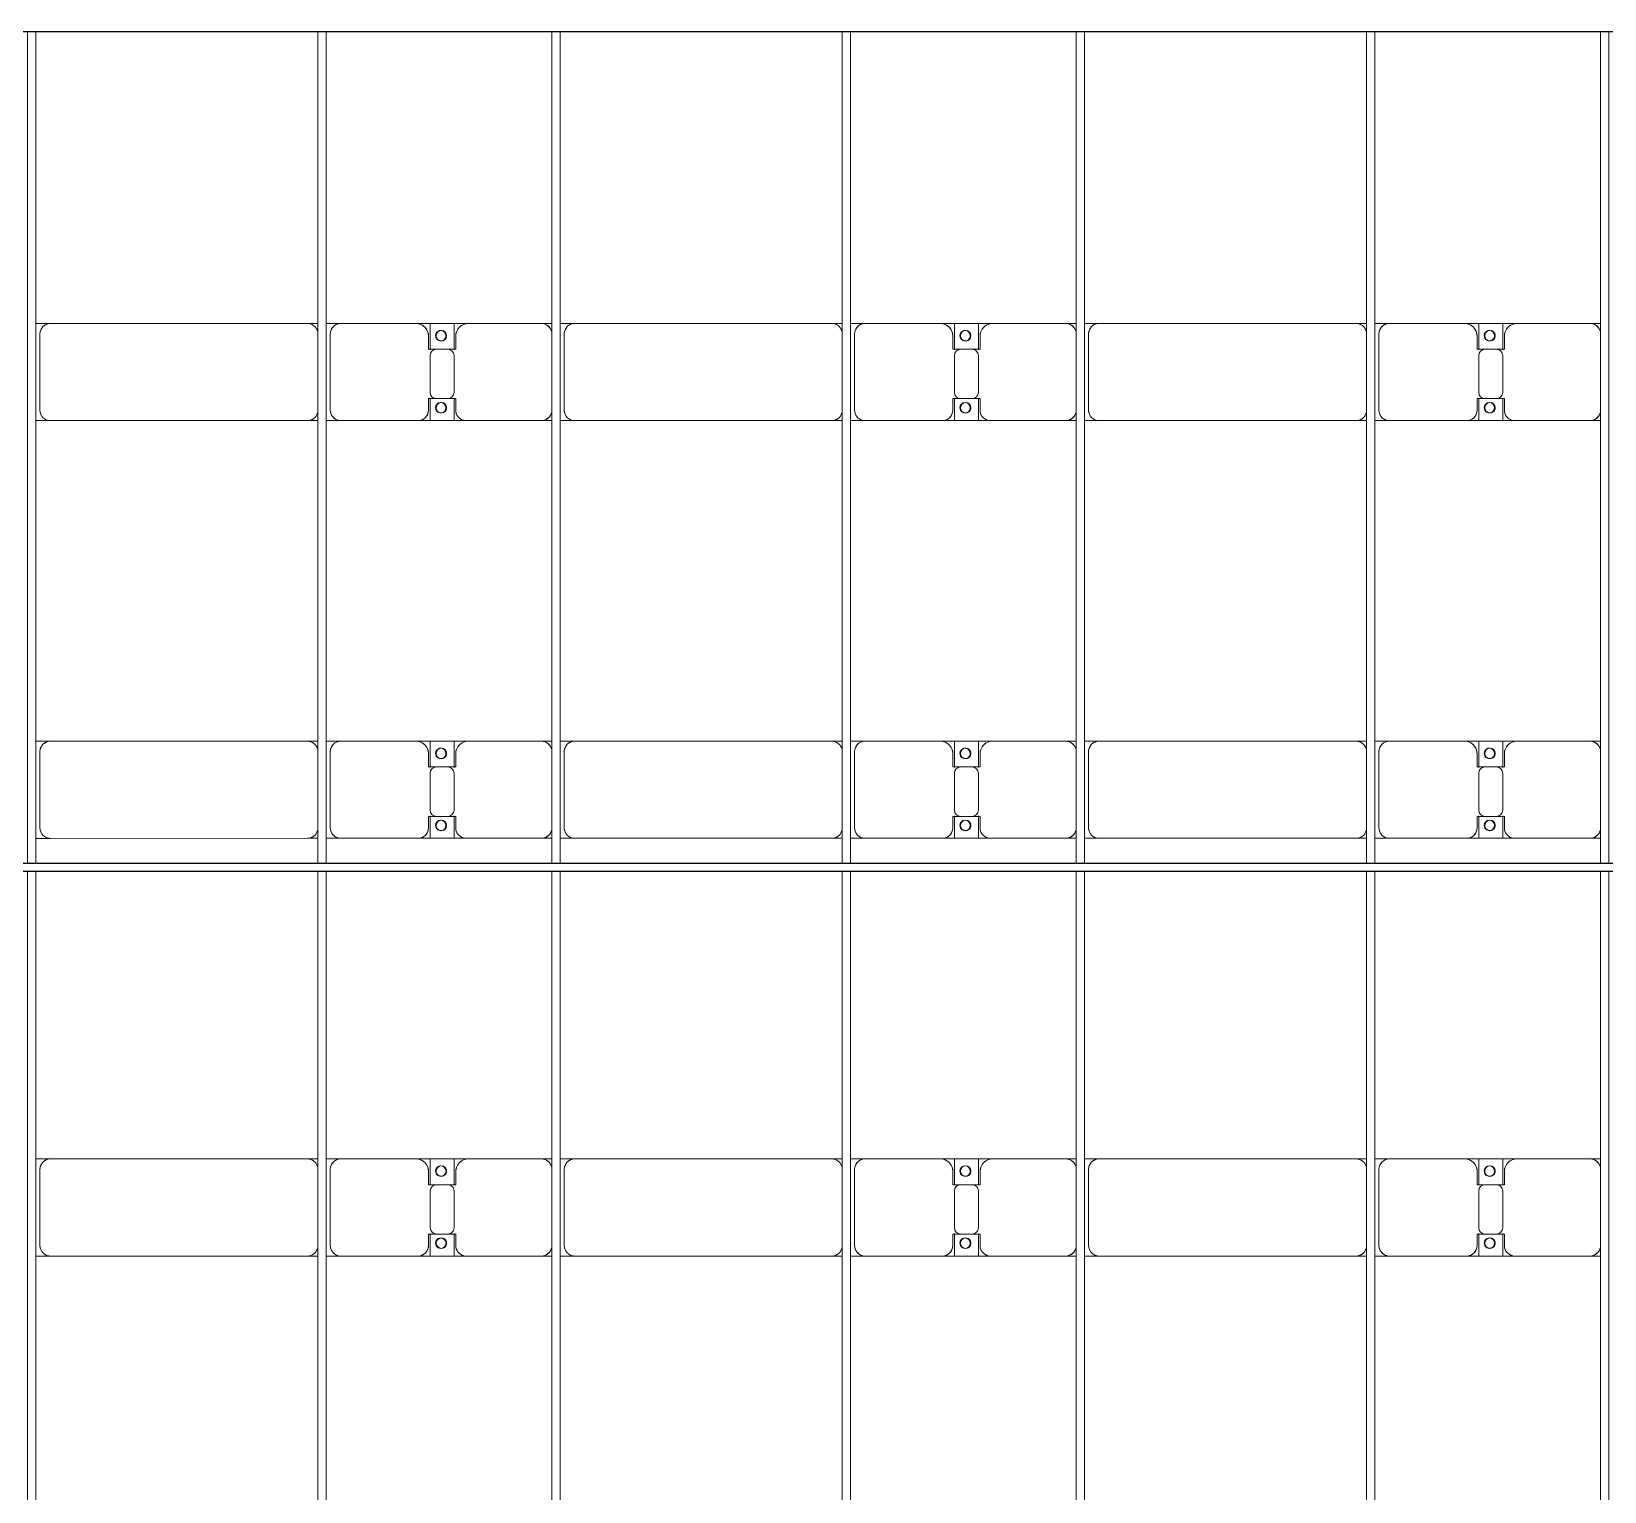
# Model space of a CAD drawing. Header units: millimetres. Extents: x -248177 to 167033, y 156986 to 268923.
# Drawn here: x -183923 to -176392, y 177391 to 184382 of the extents above; entities that cross this region are included whole.
import ezdxf

# ---------------------------------------------------------------- set-up
doc = ezdxf.new("R2010")
doc.units = ezdxf.units.MM
for name, color, linetype, lineweight in [('A-DETL-MBND', 5, 'Continuous', 9), ('A-GENM', 13, 'Continuous', 9), ('S-BEAM', 12, 'Continuous', 9)]:
    doc.layers.add(name, color=color, linetype=linetype, lineweight=lineweight)

# ---------------------------------------------------------------- blocks, each defined once
blk = doc.blocks.new('Dầm C52 - Dầm C52-24593-BỐ TRÍ KHUNG KẾT CẤU BÈ PIN 02')
at = {"layer": 'S-BEAM', "color": 1}
for p, q in [((-38198.2, 20), (-32238.2, 20)), ((-32198.2, 20), (-28218.2, 20)), ((-32238.2, -20), (-38198.2, -20)), ((-28218.2, -20), (-32198.2, -20))]:
    blk.add_line(p, q, dxfattribs=at)
blk = doc.blocks.new('Dầm C52 - Hộp 40x60-25285-BỐ TRÍ KHUNG KẾT CẤU BÈ PIN 02')
at = {"layer": 'S-BEAM', "color": 3, "lineweight": 25}
blk.add_line((92417.5, -20), (-92417.5, -20), dxfattribs=at)
blk = doc.blocks.new('Dai phao do pin - DẢI PHAO ĐỠ PIN-V100-BỐ TRÍ KHUNG KẾT CẤU BÈ PIN 02')
at = {"layer": 'A-DETL-MBND', "color": 8}
for p, q in [((54529.7, 241.6), (54599.7, 241.6)), ((54529.7, 241.6), (54599.7, 241.6)), ((55830.3, 241.6), (54599.7, 241.6)), ((55830.3, 241.6), (55879.7, 241.6)), ((55830.3, 241.6), (55879.7, 241.6)), ((55919.7, 241.6), (55989.7, 241.6)), ((55919.7, 241.6), (55989.7, 241.6)), ((56349.7, 241.6), (55989.7, 241.6)), ((56349.7, 241.6), (56532.2, 241.6)), ((56532.2, 241.6), (56349.7, 241.6)), ((56417.8, 241.6), (56600.3, 241.6)), ((56417.8, 116.2), (56417.8, 241.6)), ((56600.3, 241.6), (56417.8, 241.6)), ((56532.2, 241.6), (56532.2, 116.2)), ((56950.3, 241.6), (56600.3, 241.6)), ((56950.3, 241.6), (56999.7, 241.6)), ((56950.3, 241.6), (56999.7, 241.6)), ((57039.7, 241.6), (57109.7, 241.6)), ((57039.7, 241.6), (57109.7, 241.6)), ((58340.3, 241.6), (57109.7, 241.6)), ((58340.3, 241.6), (58389.7, 241.6)), ((58340.3, 241.6), (58389.7, 241.6)), ((58429.7, 241.6), (58499.7, 241.6)), ((58429.7, 241.6), (58499.7, 241.6)), ((58859.7, 241.6), (58499.7, 241.6)), ((58859.7, 241.6), (59042.2, 241.6)), ((59042.2, 241.6), (58859.7, 241.6)), ((58927.8, 241.6), (59110.3, 241.6)), ((58927.8, 116.2), (58927.8, 241.6)), ((59110.3, 241.6), (58927.8, 241.6)), ((59042.2, 241.6), (59042.2, 116.2)), ((59460.3, 241.6), (59110.3, 241.6)), ((59460.3, 241.6), (59509.7, 241.6)), ((59460.3, 241.6), (59509.7, 241.6)), ((59549.7, 241.6), (59619.7, 241.6)), ((59549.7, 241.6), (59619.7, 241.6)), ((60850.3, 241.6), (59619.7, 241.6)), ((60850.3, 241.6), (60899.7, 241.6)), ((60850.3, 241.6), (60899.7, 241.6)), ((60939.7, 241.6), (61009.7, 241.6)), ((60939.7, 241.6), (61009.7, 241.6)), ((61369.7, 241.6), (61009.7, 241.6)), ((61369.7, 241.6), (61552.2, 241.6)), ((61552.2, 241.6), (61369.7, 241.6)), ((61437.8, 241.6), (61620.3, 241.6)), ((61437.8, 116.2), (61437.8, 241.6)), ((61620.3, 241.6), (61437.8, 241.6)), ((61552.2, 241.6), (61552.2, 116.2)), ((61970.3, 241.6), (61620.3, 241.6)), ((61970.3, 241.6), (62019.7, 241.6)), ((61970.3, 241.6), (62019.7, 241.6)), ((54549.7, 191.6), (54549.7, -173.4)), ((55939.7, 191.6), (55939.7, -173.4)), ((56409.7, 118.2), (56409.7, 181.6)), ((56540.3, 181.6), (56540.3, 118.2)), ((57059.7, 191.6), (57059.7, -173.4)), ((58449.7, 191.6), (58449.7, -173.4)), ((58919.7, 118.2), (58919.7, 181.6)), ((59050.3, 181.6), (59050.3, 118.2)), ((59569.7, 191.6), (59569.7, -173.4)), ((60959.7, 191.6), (60959.7, -173.4)), ((61429.7, 118.2), (61429.7, 181.6)), ((61560.3, 181.6), (61560.3, 118.2)), ((56502.2, 118.2), (56409.7, 118.2)), ((56417.8, 88.2), (56417.8, -88.2)), ((56540.3, 118.2), (56447.8, 118.2)), ((56532.2, -88.2), (56532.2, 88.2)), ((59012.2, 118.2), (58919.7, 118.2)), ((58927.8, 88.2), (58927.8, -88.2)), ((59050.3, 118.2), (58957.8, 118.2)), ((59042.2, -88.2), (59042.2, 88.2)), ((61522.2, 118.2), (61429.7, 118.2)), ((61437.8, 88.2), (61437.8, -88.2)), ((61560.3, 118.2), (61467.8, 118.2)), ((61552.2, -88.2), (61552.2, 88.2)), ((56409.7, -173.4), (56409.7, -118.2)), ((56409.7, -118.2), (56502.2, -118.2)), ((56417.8, -223.4), (56417.8, -116.2)), ((56447.8, -118.2), (56540.3, -118.2)), ((56532.2, -116.2), (56532.2, -223.4)), ((56540.3, -118.2), (56540.3, -173.4)), ((58919.7, -173.4), (58919.7, -118.2)), ((58919.7, -118.2), (59012.2, -118.2)), ((58927.8, -223.4), (58927.8, -116.2)), ((58957.8, -118.2), (59050.3, -118.2)), ((59042.2, -116.2), (59042.2, -223.4)), ((59050.3, -118.2), (59050.3, -173.4)), ((61429.7, -173.4), (61429.7, -118.2)), ((61429.7, -118.2), (61522.2, -118.2)), ((61437.8, -223.4), (61437.8, -116.2)), ((61467.8, -118.2), (61560.3, -118.2)), ((61552.2, -116.2), (61552.2, -223.4)), ((61560.3, -118.2), (61560.3, -173.4)), ((54599.7, -223.4), (54529.7, -223.4)), ((54599.7, -223.4), (54529.7, -223.4)), ((54599.7, -223.4), (55830.3, -223.4)), ((55879.7, -223.4), (55830.3, -223.4)), ((55879.7, -223.4), (55830.3, -223.4)), ((55989.7, -223.4), (55919.7, -223.4)), ((55989.7, -223.4), (55919.7, -223.4)), ((55989.7, -223.4), (56359.7, -223.4)), ((56532.2, -223.4), (56359.7, -223.4)), ((56359.7, -223.4), (56532.2, -223.4)), ((56590.3, -223.4), (56417.8, -223.4)), ((56417.8, -223.4), (56590.3, -223.4)), ((56590.3, -223.4), (56950.3, -223.4)), ((56999.7, -223.4), (56950.3, -223.4)), ((56999.7, -223.4), (56950.3, -223.4)), ((57109.7, -223.4), (57039.7, -223.4)), ((57109.7, -223.4), (57039.7, -223.4)), ((57109.7, -223.4), (58340.3, -223.4)), ((58389.7, -223.4), (58340.3, -223.4)), ((58389.7, -223.4), (58340.3, -223.4)), ((58499.7, -223.4), (58429.7, -223.4)), ((58499.7, -223.4), (58429.7, -223.4)), ((58499.7, -223.4), (58869.7, -223.4)), ((59042.2, -223.4), (58869.7, -223.4)), ((58869.7, -223.4), (59042.2, -223.4)), ((59100.3, -223.4), (58927.8, -223.4)), ((58927.8, -223.4), (59100.3, -223.4)), ((59100.3, -223.4), (59460.3, -223.4)), ((59509.7, -223.4), (59460.3, -223.4)), ((59509.7, -223.4), (59460.3, -223.4)), ((59619.7, -223.4), (59549.7, -223.4)), ((59619.7, -223.4), (59549.7, -223.4)), ((59619.7, -223.4), (60850.3, -223.4)), ((60899.7, -223.4), (60850.3, -223.4)), ((60899.7, -223.4), (60850.3, -223.4)), ((61009.7, -223.4), (60939.7, -223.4)), ((61009.7, -223.4), (60939.7, -223.4)), ((61009.7, -223.4), (61379.7, -223.4)), ((61552.2, -223.4), (61379.7, -223.4)), ((61379.7, -223.4), (61552.2, -223.4)), ((61610.3, -223.4), (61437.8, -223.4)), ((61437.8, -223.4), (61610.3, -223.4)), ((61610.3, -223.4), (61970.3, -223.4)), ((62019.7, -223.4), (61970.3, -223.4)), ((62019.7, -223.4), (61970.3, -223.4))]:
    blk.add_line(p, q, dxfattribs=at)
for centre, radius, start, end in [((54599.7, 191.6), 50, 90, 180), ((54599.7, 191.6), 50, 105, 135), ((55830.3, 191.6), 50, 15, 90), ((55830.3, 191.6), 50, 60, 90), ((55989.7, 191.6), 50, 90, 180), ((55989.7, 191.6), 50, 105, 180), ((56349.7, 181.6), 60, 0, 90), ((56349.7, 181.6), 60, 0, 60), ((56600.3, 181.6), 60, 90, 180), ((56600.3, 181.6), 60, 120, 180), ((56950.3, 191.6), 50, 15, 90), ((56950.3, 191.6), 50, 15, 75), ((57109.7, 191.6), 50, 90, 180), ((57109.7, 191.6), 50, 105, 135), ((58340.3, 191.6), 50, 15, 90), ((58340.3, 191.6), 50, 60, 90), ((58499.7, 191.6), 50, 90, 180), ((58499.7, 191.6), 50, 105, 180), ((58859.7, 181.6), 60, 0, 90), ((58859.7, 181.6), 60, 0, 60), ((59110.3, 181.6), 60, 90, 180), ((59110.3, 181.6), 60, 120, 180), ((59460.3, 191.6), 50, 15, 90), ((59460.3, 191.6), 50, 15, 75), ((59619.7, 191.6), 50, 90, 180), ((59619.7, 191.6), 50, 105, 135), ((60850.3, 191.6), 50, 15, 90), ((60850.3, 191.6), 50, 60, 90), ((61009.7, 191.6), 50, 90, 180), ((61009.7, 191.6), 50, 105, 180), ((61369.7, 181.6), 60, 0, 90), ((61369.7, 181.6), 60, 0, 60), ((61620.3, 181.6), 60, 90, 180), ((61620.3, 181.6), 60, 120, 180), ((61970.3, 191.6), 50, 15, 90), ((61970.3, 191.6), 50, 15, 75), ((54599.7, 191.6), 50, 150, 180), ((55830.3, 191.6), 50, 15, 30), ((56468.6, 183.2), 25, 0, 180), ((56468.6, 183.2), 25, 180, 0), ((56468.6, 183.2), 25, 0, 165), ((56471.4, 183.2), 25, 0, 180), ((56471.4, 183.2), 25, 90, 180), ((56471.4, 183.2), 25, 180, 360), ((56471.4, 183.2), 25, 180, 300), ((56468.6, 183.2), 25, 210, 0), ((56471.4, 183.2), 25, 15, 75), ((56471.4, 183.2), 25, 330, 345), ((57109.7, 191.6), 50, 150, 180), ((58340.3, 191.6), 50, 15, 30), ((58978.6, 183.2), 25, 0, 180), ((58978.6, 183.2), 25, 180, 0), ((58978.6, 183.2), 25, 0, 165), ((58981.4, 183.2), 25, 0, 180), ((58981.4, 183.2), 25, 90, 180), ((58981.4, 183.2), 25, 180, 360), ((58981.4, 183.2), 25, 180, 300), ((58978.6, 183.2), 25, 210, 0), ((58981.4, 183.2), 25, 15, 75), ((58981.4, 183.2), 25, 330, 345), ((59619.7, 191.6), 50, 150, 180), ((60850.3, 191.6), 50, 15, 30), ((61488.6, 183.2), 25, 360, 180), ((61488.6, 183.2), 25, 180, 0), ((61488.6, 183.2), 25, 0, 165), ((61491.4, 183.2), 25, 0, 180), ((61491.4, 183.2), 25, 90, 180), ((61491.4, 183.2), 25, 180, 360), ((61491.4, 183.2), 25, 180, 300), ((61488.6, 183.2), 25, 210, 0), ((61491.4, 183.2), 25, 15, 75), ((61491.4, 183.2), 25, 330, 345), ((56447.8, 88.2), 30, 90, 180), ((56502.2, 88.2), 30, 360, 90), ((58957.8, 88.2), 30, 90, 180), ((59012.2, 88.2), 30, 360, 90), ((61467.8, 88.2), 30, 90, 180), ((61522.2, 88.2), 30, 360, 90), ((56447.8, -88.2), 30, 180, 270), ((56468.6, -161.8), 25, 0, 180), ((56468.6, -161.8), 25, 105, 165), ((56471.4, -161.8), 25, 0, 180), ((56471.4, -161.8), 25, 105, 180), ((56468.6, -161.8), 25, 0, 75), ((56471.4, -161.8), 25, 15, 75), ((56502.2, -88.2), 30, 270, 360), ((58957.8, -88.2), 30, 180, 270), ((58978.6, -161.8), 25, 0, 180), ((58978.6, -161.8), 25, 105, 165), ((58981.4, -161.8), 25, 0, 180), ((58981.4, -161.8), 25, 105, 180), ((58978.6, -161.8), 25, 0, 75), ((58981.4, -161.8), 25, 15, 75), ((59012.2, -88.2), 30, 270, 0), ((61467.8, -88.2), 30, 180, 270), ((61488.6, -161.8), 25, 0, 180), ((61488.6, -161.8), 25, 105, 165), ((61491.4, -161.8), 25, 0, 180), ((61491.4, -161.8), 25, 105, 180), ((61488.6, -161.8), 25, 0, 75), ((61491.4, -161.8), 25, 15, 75), ((61522.2, -88.2), 30, 270, 0), ((54599.7, -173.4), 50, 180, 270), ((54599.7, -173.4), 50, 180, 210), ((54599.7, -173.4), 50, 240, 270), ((55830.3, -173.4), 50, 270, 345), ((55830.3, -173.4), 50, 285, 300), ((55830.3, -173.4), 50, 330, 345), ((55989.7, -173.4), 50, 180, 270), ((55989.7, -173.4), 50, 180, 255), ((56359.7, -173.4), 50, 270, 0), ((56359.7, -173.4), 50, 285, 0), ((56468.6, -161.8), 25, 180, 0), ((56468.6, -161.8), 25, 195, 0), ((56471.4, -161.8), 25, 180, 360), ((56471.4, -161.8), 25, 180, 270), ((56471.4, -161.8), 25, 285, 345), ((56590.3, -173.4), 50, 180, 270), ((56590.3, -173.4), 50, 180, 255), ((56950.3, -173.4), 50, 270, 345), ((56950.3, -173.4), 50, 285, 345), ((57109.7, -173.4), 50, 180, 270), ((57109.7, -173.4), 50, 180, 210), ((57109.7, -173.4), 50, 240, 270), ((58340.3, -173.4), 50, 270, 345), ((58340.3, -173.4), 50, 285, 300), ((58340.3, -173.4), 50, 330, 345), ((58499.7, -173.4), 50, 180, 270), ((58499.7, -173.4), 50, 180, 255), ((58869.7, -173.4), 50, 270, 0), ((58869.7, -173.4), 50, 285, 360), ((58978.6, -161.8), 25, 180, 0), ((58978.6, -161.8), 25, 195, 0), ((58981.4, -161.8), 25, 180, 0), ((58981.4, -161.8), 25, 180, 270), ((58981.4, -161.8), 25, 285, 345), ((59100.3, -173.4), 50, 180, 270), ((59100.3, -173.4), 50, 180, 255), ((59460.3, -173.4), 50, 270, 345), ((59460.3, -173.4), 50, 285, 345), ((59619.7, -173.4), 50, 180, 270), ((59619.7, -173.4), 50, 180, 210), ((59619.7, -173.4), 50, 240, 270), ((60850.3, -173.4), 50, 270, 345), ((60850.3, -173.4), 50, 285, 300), ((60850.3, -173.4), 50, 330, 345), ((61009.7, -173.4), 50, 180, 270), ((61009.7, -173.4), 50, 180, 255), ((61379.7, -173.4), 50, 270, 0), ((61379.7, -173.4), 50, 285, 360), ((61488.6, -161.8), 25, 180, 0), ((61488.6, -161.8), 25, 195, 0), ((61491.4, -161.8), 25, 180, 0), ((61491.4, -161.8), 25, 180, 270), ((61491.4, -161.8), 25, 285, 345), ((61610.3, -173.4), 50, 180, 270), ((61610.3, -173.4), 50, 180, 255), ((61970.3, -173.4), 50, 270, 345), ((61970.3, -173.4), 50, 285, 345)]:
    blk.add_arc(centre, radius, start, end, dxfattribs=at)
blk = doc.blocks.new('Dai phao do pin - DẢI PHAO ĐỠ PIN-V102-BỐ TRÍ KHUNG KẾT CẤU BÈ PIN 02')
at = {"layer": 'A-DETL-MBND', "color": 8}
for p, q in [((54529.7, 241.6), (54599.7, 241.6)), ((54529.7, 241.6), (54599.7, 241.6)), ((55830.3, 241.6), (54599.7, 241.6)), ((55830.3, 241.6), (55879.7, 241.6)), ((55830.3, 241.6), (55879.7, 241.6)), ((55919.7, 241.6), (55989.7, 241.6)), ((55919.7, 241.6), (55989.7, 241.6)), ((56349.7, 241.6), (55989.7, 241.6)), ((56349.7, 241.6), (56532.2, 241.6)), ((56532.2, 241.6), (56349.7, 241.6)), ((56417.8, 241.6), (56600.3, 241.6)), ((56417.8, 116.2), (56417.8, 241.6)), ((56600.3, 241.6), (56417.8, 241.6)), ((56532.2, 241.6), (56532.2, 116.2)), ((56950.3, 241.6), (56600.3, 241.6)), ((56950.3, 241.6), (56999.7, 241.6)), ((56950.3, 241.6), (56999.7, 241.6)), ((57039.7, 241.6), (57109.7, 241.6)), ((57039.7, 241.6), (57109.7, 241.6)), ((58340.3, 241.6), (57109.7, 241.6)), ((58340.3, 241.6), (58389.7, 241.6)), ((58340.3, 241.6), (58389.7, 241.6)), ((58429.7, 241.6), (58499.7, 241.6)), ((58429.7, 241.6), (58499.7, 241.6)), ((58859.7, 241.6), (58499.7, 241.6)), ((58859.7, 241.6), (59042.2, 241.6)), ((59042.2, 241.6), (58859.7, 241.6)), ((58927.8, 241.6), (59110.3, 241.6)), ((58927.8, 116.2), (58927.8, 241.6)), ((59110.3, 241.6), (58927.8, 241.6)), ((59042.2, 241.6), (59042.2, 116.2)), ((59460.3, 241.6), (59110.3, 241.6)), ((59460.3, 241.6), (59509.7, 241.6)), ((59460.3, 241.6), (59509.7, 241.6)), ((59549.7, 241.6), (59619.7, 241.6)), ((59549.7, 241.6), (59619.7, 241.6)), ((60850.3, 241.6), (59619.7, 241.6)), ((60850.3, 241.6), (60899.7, 241.6)), ((60850.3, 241.6), (60899.7, 241.6)), ((60939.7, 241.6), (61009.7, 241.6)), ((60939.7, 241.6), (61009.7, 241.6)), ((61369.7, 241.6), (61009.7, 241.6)), ((61369.7, 241.6), (61552.2, 241.6)), ((61552.2, 241.6), (61369.7, 241.6)), ((61437.8, 241.6), (61620.3, 241.6)), ((61437.8, 116.2), (61437.8, 241.6)), ((61620.3, 241.6), (61437.8, 241.6)), ((61552.2, 241.6), (61552.2, 116.2)), ((61970.3, 241.6), (61620.3, 241.6)), ((61970.3, 241.6), (62019.7, 241.6)), ((61970.3, 241.6), (62019.7, 241.6)), ((54549.7, 191.6), (54549.7, -173.4)), ((55939.7, 191.6), (55939.7, -173.4)), ((56409.7, 118.2), (56409.7, 181.6)), ((56540.3, 181.6), (56540.3, 118.2)), ((57059.7, 191.6), (57059.7, -173.4)), ((58449.7, 191.6), (58449.7, -173.4)), ((58919.7, 118.2), (58919.7, 181.6)), ((59050.3, 181.6), (59050.3, 118.2)), ((59569.7, 191.6), (59569.7, -173.4)), ((60959.7, 191.6), (60959.7, -173.4)), ((61429.7, 118.2), (61429.7, 181.6)), ((61560.3, 181.6), (61560.3, 118.2)), ((56502.2, 118.2), (56409.7, 118.2)), ((56417.8, 88.2), (56417.8, -88.2)), ((56540.3, 118.2), (56447.8, 118.2)), ((56532.2, -88.2), (56532.2, 88.2)), ((59012.2, 118.2), (58919.7, 118.2)), ((58927.8, 88.2), (58927.8, -88.2)), ((59050.3, 118.2), (58957.8, 118.2)), ((59042.2, -88.2), (59042.2, 88.2)), ((61522.2, 118.2), (61429.7, 118.2)), ((61437.8, 88.2), (61437.8, -88.2)), ((61560.3, 118.2), (61467.8, 118.2)), ((61552.2, -88.2), (61552.2, 88.2)), ((56409.7, -173.4), (56409.7, -118.2)), ((56409.7, -118.2), (56502.2, -118.2)), ((56417.8, -223.4), (56417.8, -116.2)), ((56447.8, -118.2), (56540.3, -118.2)), ((56532.2, -116.2), (56532.2, -223.4)), ((56540.3, -118.2), (56540.3, -173.4)), ((58919.7, -173.4), (58919.7, -118.2)), ((58919.7, -118.2), (59012.2, -118.2)), ((58927.8, -223.4), (58927.8, -116.2)), ((58957.8, -118.2), (59050.3, -118.2)), ((59042.2, -116.2), (59042.2, -223.4)), ((59050.3, -118.2), (59050.3, -173.4)), ((61429.7, -173.4), (61429.7, -118.2)), ((61429.7, -118.2), (61522.2, -118.2)), ((61437.8, -223.4), (61437.8, -116.2)), ((61467.8, -118.2), (61560.3, -118.2)), ((61552.2, -116.2), (61552.2, -223.4)), ((61560.3, -118.2), (61560.3, -173.4)), ((54599.7, -223.4), (54529.7, -223.4)), ((54599.7, -223.4), (54529.7, -223.4)), ((54599.7, -223.4), (55830.3, -223.4)), ((55879.7, -223.4), (55830.3, -223.4)), ((55879.7, -223.4), (55830.3, -223.4)), ((55989.7, -223.4), (55919.7, -223.4)), ((55989.7, -223.4), (55919.7, -223.4)), ((55989.7, -223.4), (56359.7, -223.4)), ((56532.2, -223.4), (56359.7, -223.4)), ((56359.7, -223.4), (56532.2, -223.4)), ((56590.3, -223.4), (56417.8, -223.4)), ((56417.8, -223.4), (56590.3, -223.4)), ((56590.3, -223.4), (56950.3, -223.4)), ((56999.7, -223.4), (56950.3, -223.4)), ((56999.7, -223.4), (56950.3, -223.4)), ((57109.7, -223.4), (57039.7, -223.4)), ((57109.7, -223.4), (57039.7, -223.4)), ((57109.7, -223.4), (58340.3, -223.4)), ((58389.7, -223.4), (58340.3, -223.4)), ((58389.7, -223.4), (58340.3, -223.4)), ((58499.7, -223.4), (58429.7, -223.4)), ((58499.7, -223.4), (58429.7, -223.4)), ((58499.7, -223.4), (58869.7, -223.4)), ((59042.2, -223.4), (58869.7, -223.4)), ((58869.7, -223.4), (59042.2, -223.4)), ((59100.3, -223.4), (58927.8, -223.4)), ((58927.8, -223.4), (59100.3, -223.4)), ((59100.3, -223.4), (59460.3, -223.4)), ((59509.7, -223.4), (59460.3, -223.4)), ((59509.7, -223.4), (59460.3, -223.4)), ((59619.7, -223.4), (59549.7, -223.4)), ((59619.7, -223.4), (59549.7, -223.4)), ((59619.7, -223.4), (60850.3, -223.4)), ((60899.7, -223.4), (60850.3, -223.4)), ((60899.7, -223.4), (60850.3, -223.4)), ((61009.7, -223.4), (60939.7, -223.4)), ((61009.7, -223.4), (60939.7, -223.4)), ((61009.7, -223.4), (61379.7, -223.4)), ((61552.2, -223.4), (61379.7, -223.4)), ((61379.7, -223.4), (61552.2, -223.4)), ((61610.3, -223.4), (61437.8, -223.4)), ((61437.8, -223.4), (61610.3, -223.4)), ((61610.3, -223.4), (61970.3, -223.4)), ((62019.7, -223.4), (61970.3, -223.4)), ((62019.7, -223.4), (61970.3, -223.4))]:
    blk.add_line(p, q, dxfattribs=at)
for centre, radius, start, end in [((54599.7, 191.6), 50, 90, 180), ((54599.7, 191.6), 50, 105, 135), ((55830.3, 191.6), 50, 15, 90), ((55830.3, 191.6), 50, 60, 90), ((55989.7, 191.6), 50, 90, 180), ((55989.7, 191.6), 50, 105, 180), ((56349.7, 181.6), 60, 0, 90), ((56349.7, 181.6), 60, 0, 60), ((56600.3, 181.6), 60, 90, 180), ((56600.3, 181.6), 60, 120, 180), ((56950.3, 191.6), 50, 15, 90), ((56950.3, 191.6), 50, 15, 75), ((57109.7, 191.6), 50, 90, 180), ((57109.7, 191.6), 50, 105, 135), ((58340.3, 191.6), 50, 15, 90), ((58340.3, 191.6), 50, 60, 90), ((58499.7, 191.6), 50, 90, 180), ((58499.7, 191.6), 50, 105, 180), ((58859.7, 181.6), 60, 0, 90), ((58859.7, 181.6), 60, 0, 60), ((59110.3, 181.6), 60, 90, 180), ((59110.3, 181.6), 60, 120, 180), ((59460.3, 191.6), 50, 15, 90), ((59460.3, 191.6), 50, 15, 75), ((59619.7, 191.6), 50, 90, 180), ((59619.7, 191.6), 50, 105, 135), ((60850.3, 191.6), 50, 15, 90), ((60850.3, 191.6), 50, 60, 90), ((61009.7, 191.6), 50, 90, 180), ((61009.7, 191.6), 50, 105, 180), ((61369.7, 181.6), 60, 0, 90), ((61369.7, 181.6), 60, 0, 60), ((61620.3, 181.6), 60, 90, 180), ((61620.3, 181.6), 60, 120, 180), ((61970.3, 191.6), 50, 15, 90), ((61970.3, 191.6), 50, 15, 75), ((54599.7, 191.6), 50, 150, 180), ((55830.3, 191.6), 50, 15, 30), ((56468.6, 183.2), 25, 0, 180), ((56468.6, 183.2), 25, 180, 0), ((56468.6, 183.2), 25, 0, 165), ((56471.4, 183.2), 25, 0, 180), ((56471.4, 183.2), 25, 90, 180), ((56471.4, 183.2), 25, 180, 360), ((56471.4, 183.2), 25, 180, 300), ((56468.6, 183.2), 25, 210, 0), ((56471.4, 183.2), 25, 15, 75), ((56471.4, 183.2), 25, 330, 345), ((57109.7, 191.6), 50, 150, 180), ((58340.3, 191.6), 50, 15, 30), ((58978.6, 183.2), 25, 0, 180), ((58978.6, 183.2), 25, 180, 0), ((58978.6, 183.2), 25, 0, 165), ((58981.4, 183.2), 25, 0, 180), ((58981.4, 183.2), 25, 90, 180), ((58981.4, 183.2), 25, 180, 360), ((58981.4, 183.2), 25, 180, 300), ((58978.6, 183.2), 25, 210, 0), ((58981.4, 183.2), 25, 15, 75), ((58981.4, 183.2), 25, 330, 345), ((59619.7, 191.6), 50, 150, 180), ((60850.3, 191.6), 50, 15, 30), ((61488.6, 183.2), 25, 360, 180), ((61488.6, 183.2), 25, 180, 0), ((61488.6, 183.2), 25, 0, 165), ((61491.4, 183.2), 25, 0, 180), ((61491.4, 183.2), 25, 90, 180), ((61491.4, 183.2), 25, 180, 360), ((61491.4, 183.2), 25, 180, 300), ((61488.6, 183.2), 25, 210, 0), ((61491.4, 183.2), 25, 15, 75), ((61491.4, 183.2), 25, 330, 345), ((56447.8, 88.2), 30, 90, 180), ((56502.2, 88.2), 30, 360, 90), ((58957.8, 88.2), 30, 90, 180), ((59012.2, 88.2), 30, 360, 90), ((61467.8, 88.2), 30, 90, 180), ((61522.2, 88.2), 30, 360, 90), ((56447.8, -88.2), 30, 180, 270), ((56468.6, -161.8), 25, 0, 180), ((56468.6, -161.8), 25, 105, 165), ((56471.4, -161.8), 25, 0, 180), ((56471.4, -161.8), 25, 105, 180), ((56468.6, -161.8), 25, 0, 75), ((56471.4, -161.8), 25, 15, 75), ((56502.2, -88.2), 30, 270, 360), ((58957.8, -88.2), 30, 180, 270), ((58978.6, -161.8), 25, 0, 180), ((58978.6, -161.8), 25, 105, 165), ((58981.4, -161.8), 25, 0, 180), ((58981.4, -161.8), 25, 105, 180), ((58978.6, -161.8), 25, 0, 75), ((58981.4, -161.8), 25, 15, 75), ((59012.2, -88.2), 30, 270, 0), ((61467.8, -88.2), 30, 180, 270), ((61488.6, -161.8), 25, 0, 180), ((61488.6, -161.8), 25, 105, 165), ((61491.4, -161.8), 25, 0, 180), ((61491.4, -161.8), 25, 105, 180), ((61488.6, -161.8), 25, 0, 75), ((61491.4, -161.8), 25, 15, 75), ((61522.2, -88.2), 30, 270, 0), ((54599.7, -173.4), 50, 180, 270), ((54599.7, -173.4), 50, 180, 210), ((54599.7, -173.4), 50, 240, 270), ((55830.3, -173.4), 50, 270, 345), ((55830.3, -173.4), 50, 285, 300), ((55830.3, -173.4), 50, 330, 345), ((55989.7, -173.4), 50, 180, 270), ((55989.7, -173.4), 50, 180, 255), ((56359.7, -173.4), 50, 270, 0), ((56359.7, -173.4), 50, 285, 0), ((56468.6, -161.8), 25, 180, 0), ((56468.6, -161.8), 25, 195, 0), ((56471.4, -161.8), 25, 180, 360), ((56471.4, -161.8), 25, 180, 270), ((56471.4, -161.8), 25, 285, 345), ((56590.3, -173.4), 50, 180, 270), ((56590.3, -173.4), 50, 180, 255), ((56950.3, -173.4), 50, 270, 345), ((56950.3, -173.4), 50, 285, 345), ((57109.7, -173.4), 50, 180, 270), ((57109.7, -173.4), 50, 180, 210), ((57109.7, -173.4), 50, 240, 270), ((58340.3, -173.4), 50, 270, 345), ((58340.3, -173.4), 50, 285, 300), ((58340.3, -173.4), 50, 330, 345), ((58499.7, -173.4), 50, 180, 270), ((58499.7, -173.4), 50, 180, 255), ((58869.7, -173.4), 50, 270, 0), ((58869.7, -173.4), 50, 285, 360), ((58978.6, -161.8), 25, 180, 0), ((58978.6, -161.8), 25, 195, 0), ((58981.4, -161.8), 25, 180, 0), ((58981.4, -161.8), 25, 180, 270), ((58981.4, -161.8), 25, 285, 345), ((59100.3, -173.4), 50, 180, 270), ((59100.3, -173.4), 50, 180, 255), ((59460.3, -173.4), 50, 270, 345), ((59460.3, -173.4), 50, 285, 345), ((59619.7, -173.4), 50, 180, 270), ((59619.7, -173.4), 50, 180, 210), ((59619.7, -173.4), 50, 240, 270), ((60850.3, -173.4), 50, 270, 345), ((60850.3, -173.4), 50, 285, 300), ((60850.3, -173.4), 50, 330, 345), ((61009.7, -173.4), 50, 180, 270), ((61009.7, -173.4), 50, 180, 255), ((61379.7, -173.4), 50, 270, 0), ((61379.7, -173.4), 50, 285, 360), ((61488.6, -161.8), 25, 180, 0), ((61488.6, -161.8), 25, 195, 0), ((61491.4, -161.8), 25, 180, 0), ((61491.4, -161.8), 25, 180, 270), ((61491.4, -161.8), 25, 285, 345), ((61610.3, -173.4), 50, 180, 270), ((61610.3, -173.4), 50, 180, 255), ((61970.3, -173.4), 50, 270, 345), ((61970.3, -173.4), 50, 285, 345)]:
    blk.add_arc(centre, radius, start, end, dxfattribs=at)
blk = doc.blocks.new('Dai phao do pin - DẢI PHAO ĐỠ PIN-23300-BỐ TRÍ KHUNG KẾT CẤU BÈ PIN 02')
at = {"layer": 'A-DETL-MBND', "color": 8}
for p, q in [((19389.7, 241.6), (19459.7, 241.6)), ((19389.7, 241.6), (19459.7, 241.6)), ((20690.3, 241.6), (19459.7, 241.6)), ((20690.3, 241.6), (20739.7, 241.6)), ((20690.3, 241.6), (20739.7, 241.6)), ((20779.7, 241.6), (20849.7, 241.6)), ((20779.7, 241.6), (20849.7, 241.6)), ((21209.7, 241.6), (20849.7, 241.6)), ((21209.7, 241.6), (21392.2, 241.6)), ((21392.2, 241.6), (21209.7, 241.6)), ((21277.8, 241.6), (21460.3, 241.6)), ((21277.8, 116.2), (21277.8, 241.6)), ((21460.3, 241.6), (21277.8, 241.6)), ((21392.2, 241.6), (21392.2, 116.2)), ((21810.3, 241.6), (21460.3, 241.6)), ((21810.3, 241.6), (21859.7, 241.6)), ((21810.3, 241.6), (21859.7, 241.6)), ((21899.7, 241.6), (21969.7, 241.6)), ((21899.7, 241.6), (21969.7, 241.6)), ((23200.3, 241.6), (21969.7, 241.6)), ((23200.3, 241.6), (23249.7, 241.6)), ((23200.3, 241.6), (23249.7, 241.6)), ((23289.7, 241.6), (23359.7, 241.6)), ((23289.7, 241.6), (23359.7, 241.6)), ((23719.7, 241.6), (23359.7, 241.6)), ((23719.7, 241.6), (23902.2, 241.6)), ((23902.2, 241.6), (23719.7, 241.6)), ((23787.8, 241.6), (23970.3, 241.6)), ((23787.8, 116.2), (23787.8, 241.6)), ((23970.3, 241.6), (23787.8, 241.6)), ((23902.2, 241.6), (23902.2, 116.2)), ((24320.3, 241.6), (23970.3, 241.6)), ((24320.3, 241.6), (24369.7, 241.6)), ((24320.3, 241.6), (24369.7, 241.6)), ((24409.7, 241.6), (24479.7, 241.6)), ((24409.7, 241.6), (24479.7, 241.6)), ((25710.3, 241.6), (24479.7, 241.6)), ((25710.3, 241.6), (25759.7, 241.6)), ((25710.3, 241.6), (25759.7, 241.6)), ((25799.7, 241.6), (25869.7, 241.6)), ((25799.7, 241.6), (25869.7, 241.6)), ((26229.7, 241.6), (25869.7, 241.6)), ((26229.7, 241.6), (26412.2, 241.6)), ((26412.2, 241.6), (26229.7, 241.6)), ((26297.8, 241.6), (26480.3, 241.6)), ((26297.8, 116.2), (26297.8, 241.6)), ((26480.3, 241.6), (26297.8, 241.6)), ((26412.2, 241.6), (26412.2, 116.2)), ((26830.3, 241.6), (26480.3, 241.6)), ((26830.3, 241.6), (26879.7, 241.6)), ((26830.3, 241.6), (26879.7, 241.6)), ((19409.7, 191.6), (19409.7, -173.4)), ((20799.7, 191.6), (20799.7, -173.4)), ((21269.7, 118.2), (21269.7, 181.6)), ((21400.3, 181.6), (21400.3, 118.2)), ((21919.7, 191.6), (21919.7, -173.4)), ((23309.7, 191.6), (23309.7, -173.4)), ((23779.7, 118.2), (23779.7, 181.6)), ((23910.3, 181.6), (23910.3, 118.2)), ((24429.7, 191.6), (24429.7, -173.4)), ((25819.7, 191.6), (25819.7, -173.4)), ((26289.7, 118.2), (26289.7, 181.6)), ((26420.3, 181.6), (26420.3, 118.2)), ((21362.2, 118.2), (21269.7, 118.2)), ((21277.8, 88.2), (21277.8, -88.2)), ((21400.3, 118.2), (21307.8, 118.2)), ((21392.2, -88.2), (21392.2, 88.2)), ((23872.2, 118.2), (23779.7, 118.2)), ((23787.8, 88.2), (23787.8, -88.2)), ((23910.3, 118.2), (23817.8, 118.2)), ((23902.2, -88.2), (23902.2, 88.2)), ((26382.2, 118.2), (26289.7, 118.2)), ((26297.8, 88.2), (26297.8, -88.2)), ((26420.3, 118.2), (26327.8, 118.2)), ((26412.2, -88.2), (26412.2, 88.2)), ((21269.7, -173.4), (21269.7, -118.2)), ((21269.7, -118.2), (21362.2, -118.2)), ((21277.8, -223.4), (21277.8, -116.2)), ((21307.8, -118.2), (21400.3, -118.2)), ((21392.2, -116.2), (21392.2, -223.4)), ((21400.3, -118.2), (21400.3, -173.4)), ((23779.7, -173.4), (23779.7, -118.2)), ((23779.7, -118.2), (23872.2, -118.2)), ((23787.8, -223.4), (23787.8, -116.2)), ((23817.8, -118.2), (23910.3, -118.2)), ((23902.2, -116.2), (23902.2, -223.4)), ((23910.3, -118.2), (23910.3, -173.4)), ((26289.7, -173.4), (26289.7, -118.2)), ((26289.7, -118.2), (26382.2, -118.2)), ((26297.8, -223.4), (26297.8, -116.2)), ((26327.8, -118.2), (26420.3, -118.2)), ((26412.2, -116.2), (26412.2, -223.4)), ((26420.3, -118.2), (26420.3, -173.4)), ((19459.7, -223.4), (19389.7, -223.4)), ((19459.7, -223.4), (19389.7, -223.4)), ((19459.7, -223.4), (20690.3, -223.4)), ((20739.7, -223.4), (20690.3, -223.4)), ((20739.7, -223.4), (20690.3, -223.4)), ((20849.7, -223.4), (20779.7, -223.4)), ((20849.7, -223.4), (20779.7, -223.4)), ((20849.7, -223.4), (21219.7, -223.4)), ((21392.2, -223.4), (21219.7, -223.4)), ((21219.7, -223.4), (21392.2, -223.4)), ((21450.3, -223.4), (21277.8, -223.4)), ((21277.8, -223.4), (21450.3, -223.4)), ((21450.3, -223.4), (21810.3, -223.4)), ((21859.7, -223.4), (21810.3, -223.4)), ((21859.7, -223.4), (21810.3, -223.4)), ((21969.7, -223.4), (21899.7, -223.4)), ((21969.7, -223.4), (21899.7, -223.4)), ((21969.7, -223.4), (23200.3, -223.4)), ((23249.7, -223.4), (23200.3, -223.4)), ((23249.7, -223.4), (23200.3, -223.4)), ((23359.7, -223.4), (23289.7, -223.4)), ((23359.7, -223.4), (23289.7, -223.4)), ((23359.7, -223.4), (23729.7, -223.4)), ((23902.2, -223.4), (23729.7, -223.4)), ((23729.7, -223.4), (23902.2, -223.4)), ((23960.3, -223.4), (23787.8, -223.4)), ((23787.8, -223.4), (23960.3, -223.4)), ((23960.3, -223.4), (24320.3, -223.4)), ((24369.7, -223.4), (24320.3, -223.4)), ((24369.7, -223.4), (24320.3, -223.4)), ((24479.7, -223.4), (24409.7, -223.4)), ((24479.7, -223.4), (24409.7, -223.4)), ((24479.7, -223.4), (25710.3, -223.4)), ((25759.7, -223.4), (25710.3, -223.4)), ((25759.7, -223.4), (25710.3, -223.4)), ((25869.7, -223.4), (25799.7, -223.4)), ((25869.7, -223.4), (25799.7, -223.4)), ((25869.7, -223.4), (26239.7, -223.4)), ((26412.2, -223.4), (26239.7, -223.4)), ((26239.7, -223.4), (26412.2, -223.4)), ((26470.3, -223.4), (26297.8, -223.4)), ((26297.8, -223.4), (26470.3, -223.4)), ((26470.3, -223.4), (26830.3, -223.4)), ((26879.7, -223.4), (26830.3, -223.4)), ((26879.7, -223.4), (26830.3, -223.4))]:
    blk.add_line(p, q, dxfattribs=at)
for centre, radius, start, end in [((19459.7, 191.6), 50, 90, 180), ((19459.7, 191.6), 50, 105, 135), ((20690.3, 191.6), 50, 15, 90), ((20690.3, 191.6), 50, 60, 90), ((20849.7, 191.6), 50, 90, 180), ((20849.7, 191.6), 50, 105, 180), ((21209.7, 181.6), 60, 0, 90), ((21209.7, 181.6), 60, 0, 60), ((21460.3, 181.6), 60, 90, 180), ((21460.3, 181.6), 60, 120, 180), ((21810.3, 191.6), 50, 15, 90), ((21810.3, 191.6), 50, 15, 75), ((21969.7, 191.6), 50, 90, 180), ((21969.7, 191.6), 50, 105, 135), ((23200.3, 191.6), 50, 15, 90), ((23200.3, 191.6), 50, 60, 90), ((23359.7, 191.6), 50, 90, 180), ((23359.7, 191.6), 50, 105, 180), ((23719.7, 181.6), 60, 360, 90), ((23719.7, 181.6), 60, 360, 60), ((23970.3, 181.6), 60, 90, 180), ((23970.3, 181.6), 60, 120, 180), ((24320.3, 191.6), 50, 15, 90), ((24320.3, 191.6), 50, 15, 75), ((24479.7, 191.6), 50, 90, 180), ((24479.7, 191.6), 50, 105, 135), ((25710.3, 191.6), 50, 15, 90), ((25710.3, 191.6), 50, 60, 90), ((25869.7, 191.6), 50, 90, 180), ((25869.7, 191.6), 50, 105, 180), ((26229.7, 181.6), 60, 360, 90), ((26229.7, 181.6), 60, 360, 60), ((26480.3, 181.6), 60, 90, 180), ((26480.3, 181.6), 60, 120, 180), ((26830.3, 191.6), 50, 15, 90), ((26830.3, 191.6), 50, 15, 75), ((19459.7, 191.6), 50, 150, 180), ((20690.3, 191.6), 50, 15, 30), ((21328.6, 183.2), 25, 360, 180), ((21328.6, 183.2), 25, 180, 0), ((21328.6, 183.2), 25, 360, 165), ((21331.4, 183.2), 25, 0, 180), ((21331.4, 183.2), 25, 90, 180), ((21331.4, 183.2), 25, 180, 0), ((21331.4, 183.2), 25, 180, 300), ((21328.6, 183.2), 25, 210, 0), ((21331.4, 183.2), 25, 15, 75), ((21331.4, 183.2), 25, 330, 345), ((21969.7, 191.6), 50, 150, 180), ((23200.3, 191.6), 50, 15, 30), ((23838.6, 183.2), 25, 0, 180), ((23838.6, 183.2), 25, 180, 0), ((23838.6, 183.2), 25, 0, 165), ((23841.4, 183.2), 25, 360, 180), ((23841.4, 183.2), 25, 90, 180), ((23841.4, 183.2), 25, 180, 360), ((23841.4, 183.2), 25, 180, 300), ((23838.6, 183.2), 25, 210, 0), ((23841.4, 183.2), 25, 15, 75), ((23841.4, 183.2), 25, 330, 345), ((24479.7, 191.6), 50, 150, 180), ((25710.3, 191.6), 50, 15, 30), ((26348.6, 183.2), 25, 0, 180), ((26348.6, 183.2), 25, 180, 0), ((26348.6, 183.2), 25, 0, 165), ((26351.4, 183.2), 25, 360, 180), ((26351.4, 183.2), 25, 90, 180), ((26351.4, 183.2), 25, 180, 0), ((26351.4, 183.2), 25, 180, 300), ((26348.6, 183.2), 25, 210, 0), ((26351.4, 183.2), 25, 15, 75), ((26351.4, 183.2), 25, 330, 345), ((21307.8, 88.2), 30, 90, 180), ((21362.2, 88.2), 30, 0, 90), ((23817.8, 88.2), 30, 90, 180), ((23872.2, 88.2), 30, 0, 90), ((26327.8, 88.2), 30, 90, 180), ((26382.2, 88.2), 30, 0, 90), ((21307.8, -88.2), 30, 180, 270), ((21328.6, -161.8), 25, 360, 180), ((21328.6, -161.8), 25, 105, 165), ((21331.4, -161.8), 25, 360, 180), ((21331.4, -161.8), 25, 105, 180), ((21328.6, -161.8), 25, 0, 75), ((21331.4, -161.8), 25, 15, 75), ((21362.2, -88.2), 30, 270, 0), ((23817.8, -88.2), 30, 180, 270), ((23838.6, -161.8), 25, 360, 180), ((23838.6, -161.8), 25, 105, 165), ((23841.4, -161.8), 25, 360, 180), ((23841.4, -161.8), 25, 105, 180), ((23838.6, -161.8), 25, 360, 75), ((23841.4, -161.8), 25, 15, 75), ((23872.2, -88.2), 30, 270, 0), ((26327.8, -88.2), 30, 180, 270), ((26348.6, -161.8), 25, 360, 180), ((26348.6, -161.8), 25, 105, 165), ((26351.4, -161.8), 25, 360, 180), ((26351.4, -161.8), 25, 105, 180), ((26348.6, -161.8), 25, 360, 75), ((26351.4, -161.8), 25, 15, 75), ((26382.2, -88.2), 30, 270, 0), ((19459.7, -173.4), 50, 180, 270), ((19459.7, -173.4), 50, 180, 210), ((19459.7, -173.4), 50, 240, 270), ((20690.3, -173.4), 50, 270, 345), ((20690.3, -173.4), 50, 285, 300), ((20690.3, -173.4), 50, 330, 345), ((20849.7, -173.4), 50, 180, 270), ((20849.7, -173.4), 50, 180, 255), ((21219.7, -173.4), 50, 270, 360), ((21219.7, -173.4), 50, 285, 0), ((21328.6, -161.8), 25, 180, 0), ((21328.6, -161.8), 25, 195, 0), ((21331.4, -161.8), 25, 180, 0), ((21331.4, -161.8), 25, 180, 270), ((21331.4, -161.8), 25, 285, 345), ((21450.3, -173.4), 50, 180, 270), ((21450.3, -173.4), 50, 180, 255), ((21810.3, -173.4), 50, 270, 345), ((21810.3, -173.4), 50, 285, 345), ((21969.7, -173.4), 50, 180, 270), ((21969.7, -173.4), 50, 180, 210), ((21969.7, -173.4), 50, 240, 270), ((23200.3, -173.4), 50, 270, 345), ((23200.3, -173.4), 50, 285, 300), ((23200.3, -173.4), 50, 330, 345), ((23359.7, -173.4), 50, 180, 270), ((23359.7, -173.4), 50, 180, 255), ((23729.7, -173.4), 50, 270, 360), ((23729.7, -173.4), 50, 285, 360), ((23838.6, -161.8), 25, 180, 0), ((23838.6, -161.8), 25, 195, 0), ((23841.4, -161.8), 25, 180, 360), ((23841.4, -161.8), 25, 180, 270), ((23841.4, -161.8), 25, 285, 345), ((23960.3, -173.4), 50, 180, 270), ((23960.3, -173.4), 50, 180, 255), ((24320.3, -173.4), 50, 270, 345), ((24320.3, -173.4), 50, 285, 345), ((24479.7, -173.4), 50, 180, 270), ((24479.7, -173.4), 50, 180, 210), ((24479.7, -173.4), 50, 240, 270), ((25710.3, -173.4), 50, 270, 345), ((25710.3, -173.4), 50, 285, 300), ((25710.3, -173.4), 50, 330, 345), ((25869.7, -173.4), 50, 180, 270), ((25869.7, -173.4), 50, 180, 255), ((26239.7, -173.4), 50, 270, 0), ((26239.7, -173.4), 50, 285, 360), ((26348.6, -161.8), 25, 180, 0), ((26348.6, -161.8), 25, 195, 360), ((26351.4, -161.8), 25, 180, 360), ((26351.4, -161.8), 25, 180, 270), ((26351.4, -161.8), 25, 285, 345), ((26470.3, -173.4), 50, 180, 270), ((26470.3, -173.4), 50, 180, 255), ((26830.3, -173.4), 50, 270, 345), ((26830.3, -173.4), 50, 285, 345)]:
    blk.add_arc(centre, radius, start, end, dxfattribs=at)
blk = doc.blocks.new('Dầm C52 - Hộp 40x60-V154-BỐ TRÍ KHUNG KẾT CẤU BÈ PIN 02')
at = {"layer": 'S-BEAM', "color": 3, "lineweight": 25}
for p, q in [((-92417.5, 20), (-19989.2, 20)), ((-19989.2, -20), (-92417.5, -20))]:
    blk.add_line(p, q, dxfattribs=at)
blk = doc.blocks.new('HOBANMONG_BEPIN 2_rvt-1-BỐ TRÍ KHUNG KẾT CẤU BÈ PIN 02')
at = {"layer": 'A-GENM', "lineweight": 9, "rotation": 0.0007586094741477002}
for name, p in [('Dai phao do pin - DẢI PHAO ĐỠ PIN-V100-BỐ TRÍ KHUNG KẾT CẤU BÈ PIN 02', (-238432.2, 182740.8)), ('Dai phao do pin - DẢI PHAO ĐỠ PIN-V102-BỐ TRÍ KHUNG KẾT CẤU BÈ PIN 02', (-238432.2, 180740.8)), ('Dai phao do pin - DẢI PHAO ĐỠ PIN-23300-BỐ TRÍ KHUNG KẾT CẤU BÈ PIN 02', (-203292.1, 178741.3))]:
    blk.add_blockref(name, p, dxfattribs=at)
at = {"layer": 'S-BEAM', "lineweight": 9}
for name, p, rotation in [('Dầm C52 - Dầm C52-24593-BỐ TRÍ KHUNG KẾT CẤU BÈ PIN 02', (-183922.9, 212598), 90.00075860989138), ('Dầm C52 - Dầm C52-24593-BỐ TRÍ KHUNG KẾT CẤU BÈ PIN 02', (-182532.9, 212598.1), 90.00075860989138), ('Dầm C52 - Dầm C52-24593-BỐ TRÍ KHUNG KẾT CẤU BÈ PIN 02', (-181412.9, 212598.1), 90.00075860989138), ('Dầm C52 - Dầm C52-24593-BỐ TRÍ KHUNG KẾT CẤU BÈ PIN 02', (-180022.9, 212598.1), 90.00075860989138), ('Dầm C52 - Dầm C52-24593-BỐ TRÍ KHUNG KẾT CẤU BÈ PIN 02', (-178902.9, 212598.1), 90.00075860989138), ('Dầm C52 - Dầm C52-24593-BỐ TRÍ KHUNG KẾT CẤU BÈ PIN 02', (-177512.9, 212598.1), 90.00075860989138), ('Dầm C52 - Dầm C52-24593-BỐ TRÍ KHUNG KẾT CẤU BÈ PIN 02', (-176392.9, 212598.1), 90.00075860989138), ('Dầm C52 - Hộp 40x60-25285-BỐ TRÍ KHUNG KẾT CẤU BÈ PIN 02', (-148736.2, 184400.3), 0.0007586094741477002), ('Dầm C52 - Hộp 40x60-V154-BỐ TRÍ KHUNG KẾT CẤU BÈ PIN 02', (-148736.2, 180380.3), 0.0007586094741477002)]:
    blk.add_blockref(name, p, dxfattribs=dict(at, rotation=rotation))

msp = doc.modelspace()

# ---------------------------------------------------------------- block references
at = {"lineweight": 5}
msp.add_blockref('HOBANMONG_BEPIN 2_rvt-1-BỐ TRÍ KHUNG KẾT CẤU BÈ PIN 02', (0, 0), dxfattribs=at)

doc.saveas('drawing.dxf')
